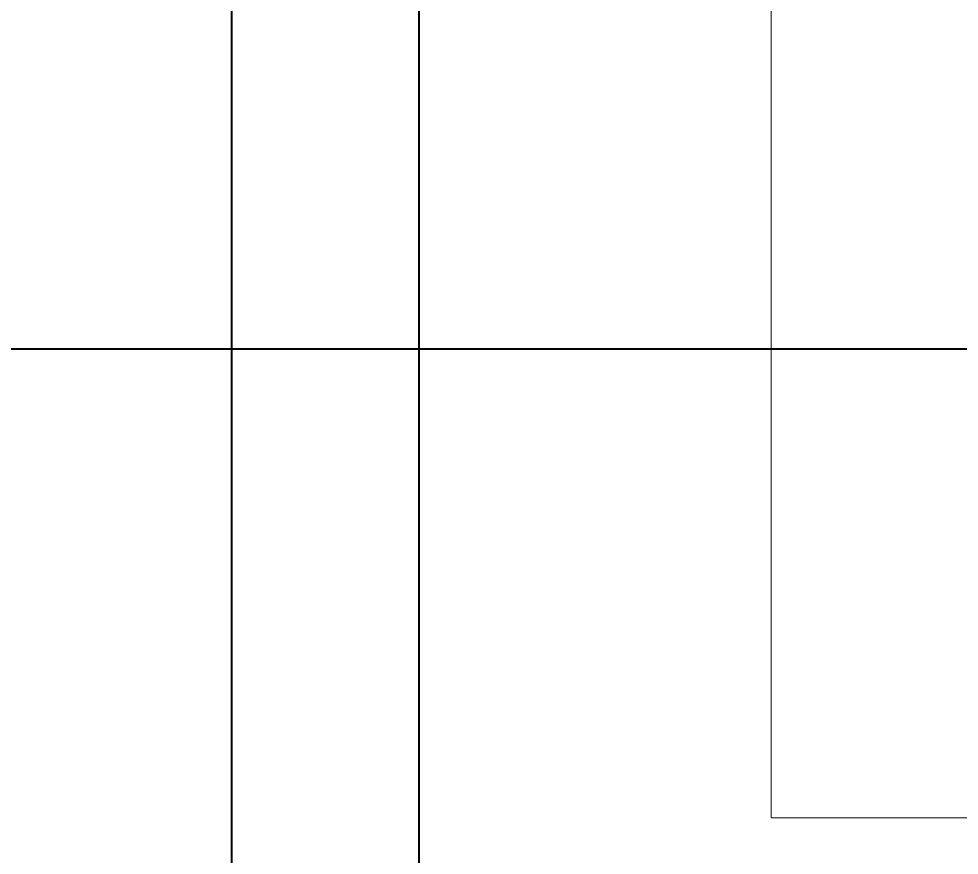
# Model space of a CAD drawing. Header units: millimetres. Extents: x -187744 to 2148, y -49419 to 6550.
# Drawn here: x -8745.6 to -8545.7, y -14719.2 to -14541.3 of the extents above; entities that cross this region are included whole.
import ezdxf

# ---------------------------------------------------------------- set-up
doc = ezdxf.new("R2010")
doc.units = ezdxf.units.MM
doc.header["$LTSCALE"] = 1000
doc.header["$MEASUREMENT"] = 0
doc.set_wipeout_variables(frame=1)
doc.linetypes.add('DASH', pattern=[0.35, 0.25, -0.1])
doc.layers.get('Defpoints').update_dxf_attribs({"color": 136})
for name, color, linetype in [('BS-FURN', 250, 'DASH'), ('FC-FLOOR', 138, 'Continuous'), ('FF-FURN', 51, 'Continuous'), ('RC-DIM-2', 50, 'Continuous'), ('RC-FIN', 30, 'Continuous')]:
    doc.layers.add(name, color=color, linetype=linetype)
doc.styles.add('H-DIM', font='archs.shx', dxfattribs={"width": 0.7})
doc.dimstyles.new('H_DIM_1', dxfattribs={"dimscale": 0, "dimtxt": 2.5, "dimasz": 0.8, "dimexe": 2, "dimexo": 1.5, "dimgap": 0.6, "dimtad": 1, "dimdec": 0, "dimzin": 12, "dimdsep": 46, "dimtxsty": 'H-DIM', "dimblk": 'ARCHTICK', "dimcen": 0.125, "dimclrd": 44, "dimclre": 44, "dimclrt": 50, "dimadec": 0, "dimazin": 0, "dimtfac": 1, "dimtdec": 0, "dimtix": 1, "dimtmove": 2, "dimatfit": 3, "dimldrblk": 'ARCHTICK', "dimfxl": 1, "dimtvp": 1, "dimtolj": 1, "dimtzin": 0, "dimarcsym": 0})

# ---------------------------------------------------------------- blocks, each defined once
blk = doc.blocks.new('DD2')
blk.add_wipeout([(-200, 200), (200, 200), (200, -200), (-200, -200)])
blk.add_lwpolyline([(-200, -200), (200, -200), (200, 200), (-200, 200)], close=True)
blk = doc.blocks.new('A$C2A9069A9')
blk.add_wipeout([(650, 0), (650, 500), (0, 500), (0, 0)]).dxf.layer = 'FF-FURN'
at = {"layer": 'FF-FURN'}
blk.add_lwpolyline([(650, 0), (650, 500), (0, 500), (0, 0)], close=True, dxfattribs=at)
at = {"layer": 'FF-FURN', "color": 250, "xscale": 0.8750000000001035, "yscale": 0.8750000000001035, "zscale": 0.8750000000001035, "rotation": 90}
blk.add_blockref('DD2', (325, 250), dxfattribs=at)
blk.add_lwpolyline([(500, 75), (500, 425), (150, 425), (150, 75)], close=True)
blk.add_wipeout([(150, 75), (150, 425), (500, 425), (500, 75)])
blk.add_lwpolyline([(500, 75), (500, 425), (150, 425), (150, 75)], close=True)
blk.add_wipeout([(150, 75), (150, 425), (500, 425), (500, 75)])
blk = doc.blocks.new('_ArchTick')
at = {"color": 0, "linetype": 'ByBlock', "const_width": 0.4}
blk.add_lwpolyline([(-0.5, -0.5), (0.5, 0.5)], dxfattribs=at)
blk = doc.blocks.new('*D354')
at = {"layer": 'Defpoints', "color": 0, "linetype": 'ByBlock', "transparency": 16777216}
for p in [(-8915.36, -14368.03), (-7470.36, -14761.5, 250), (-8915.36, -14786.46)]:
    blk.add_point(p, dxfattribs=at)
at = {"layer": 'RC-DIM-2', "color": 44, "linetype": 'ByBlock', "lineweight": -2, "transparency": 16777216}
for p, q in [((-8915.36, -14711.46), (-8915.36, -14268.03)), ((-7470.36, -14686.5), (-7470.36, -14268.03)), ((-7470.36, -14368.03), (-8915.36, -14368.03))]:
    blk.add_line(p, q, dxfattribs=at)
at = {"layer": 'RC-DIM-2', "color": 44, "linetype": 'ByBlock', "lineweight": -2, "transparency": 16777216, "xscale": 40.00000000000002, "yscale": 40.00000000000002, "zscale": 40.00000000000002, "rotation": 180}
blk.add_blockref('_ArchTick', (-8915.36, -14368.03), dxfattribs=at)
at = {"layer": 'RC-DIM-2', "color": 44, "linetype": 'ByBlock', "lineweight": -2, "transparency": 16777216, "xscale": 40.00000000000002, "yscale": 40.00000000000002, "zscale": 40.00000000000002}
blk.add_blockref('_ArchTick', (-7470.36, -14368.03), dxfattribs=at)
at = {"layer": 'RC-DIM-2', "color": 50, "linetype": 'ByBlock', "transparency": 16777216, "insert": (-8192.86, -14300.53), "char_height": 75, "attachment_point": 5, "style": 'H-DIM'}
blk.add_mtext('\\A1;1150', dxfattribs=at)
blk = doc.blocks.new('*D356')
at = {"layer": 'Defpoints', "color": 0, "linetype": 'ByBlock', "transparency": 16777216}
for p in [(-7015.37, -14025.19), (-7015.37, -14211.46), (-8915.36, -14591.46)]:
    blk.add_point(p, dxfattribs=at)
at = {"layer": 'RC-DIM-2', "color": 44, "linetype": 'ByBlock', "lineweight": -2, "transparency": 16777216}
for p, q in [((-8915.36, -14516.46), (-8915.36, -13925.19)), ((-7015.37, -14136.46), (-7015.37, -13925.19)), ((-8915.36, -14025.19), (-7015.37, -14025.19))]:
    blk.add_line(p, q, dxfattribs=at)
at = {"layer": 'RC-DIM-2', "color": 44, "linetype": 'ByBlock', "lineweight": -2, "transparency": 16777216, "xscale": 40.00000000000002, "yscale": 40.00000000000002, "zscale": 40.00000000000002, "rotation": 180}
blk.add_blockref('_ArchTick', (-8915.36, -14025.19), dxfattribs=at)
at = {"layer": 'RC-DIM-2', "color": 44, "linetype": 'ByBlock', "lineweight": -2, "transparency": 16777216, "xscale": 40.00000000000002, "yscale": 40.00000000000002, "zscale": 40.00000000000002}
blk.add_blockref('_ArchTick', (-7015.37, -14025.19), dxfattribs=at)
at = {"layer": 'RC-DIM-2', "color": 50, "linetype": 'ByBlock', "transparency": 16777216, "insert": (-7965.36, -13957.69), "char_height": 75, "attachment_point": 5, "style": 'H-DIM'}
blk.add_mtext('\\A1;1900', dxfattribs=at)
blk = doc.blocks.new('A$C5A535B59')
at = {"layer": 'BS-FURN', "ltscale": 0.5}
blk.add_lwpolyline([(0, 650), (500, 650), (500, 0), (0, 0)], close=True, dxfattribs=at)
at = {"ltscale": 0.5}
blk.add_wipeout([(75, 150), (425, 150), (425, 500), (75, 500)], dxfattribs=at).dxf.layer = 'BS-FURN'
at = {"layer": 'BS-FURN', "ltscale": 0.5}
blk.add_lwpolyline([(75, 500), (425, 500), (425, 150), (75, 150)], close=True, dxfattribs=at)

msp = doc.modelspace()

# ---------------------------------------------------------------- block references
at = {"layer": 'BS-FURN'}
msp.add_blockref('A$C5A535B59', (-8660.51, -14861.11), dxfattribs=at)

# ---------------------------------------------------------------- next in the draw order: linework, layer by layer
at = {"layer": 'RC-FIN'}
msp.add_line((-8700.36, -11836.46), (-8700.36, -14986.46), dxfattribs=at)

# ---------------------------------------------------------------- next in the draw order: block references
at = {"layer": 'FF-FURN', "extrusion": (-1.31272e-23, 6.67052e-16, -1), "zscale": -1, "rotation": 90}
msp.add_blockref('A$C2A9069A9', (8660.51, -14861.11), dxfattribs=at)

# ---------------------------------------------------------------- next in the draw order: linework, layer by layer
at = {"layer": 'FC-FLOOR'}
msp.add_line((-8940.36, -14611.46, 0), (-190.36, -14611.46, 0), dxfattribs=at)

# ---------------------------------------------------------------- next in the draw order: dimensions: what is measured, and where the dimension line sits
at = {"layer": 'RC-DIM-2', "linetype": 'ByBlock'}
dim = msp.add_linear_dim(base=(-7015.37, -14025.19), p1=(-8915.36, -14591.46), p2=(-7015.37, -14211.46), dimstyle='H_DIM_1', override={"dimscale": 50, "dimtxt": 1.5}, dxfattribs=at)
dim.commit()
dim.dimension.update_dxf_attribs({"geometry": '*D356', "text_midpoint": (-7965.36, -13957.69)})
dim = msp.add_linear_dim(base=(-8915.36, -14368.03), p1=(-7470.36, -14761.5, 250), p2=(-8915.36, -14786.46), text='1150', dimstyle='H_DIM_1', override={"dimscale": 50, "dimtxt": 1.5}, dxfattribs=at)
dim.commit()
dim.dimension.update_dxf_attribs({"geometry": '*D354', "text_midpoint": (-8192.86, -14300.53)})

doc.saveas('drawing.dxf')
